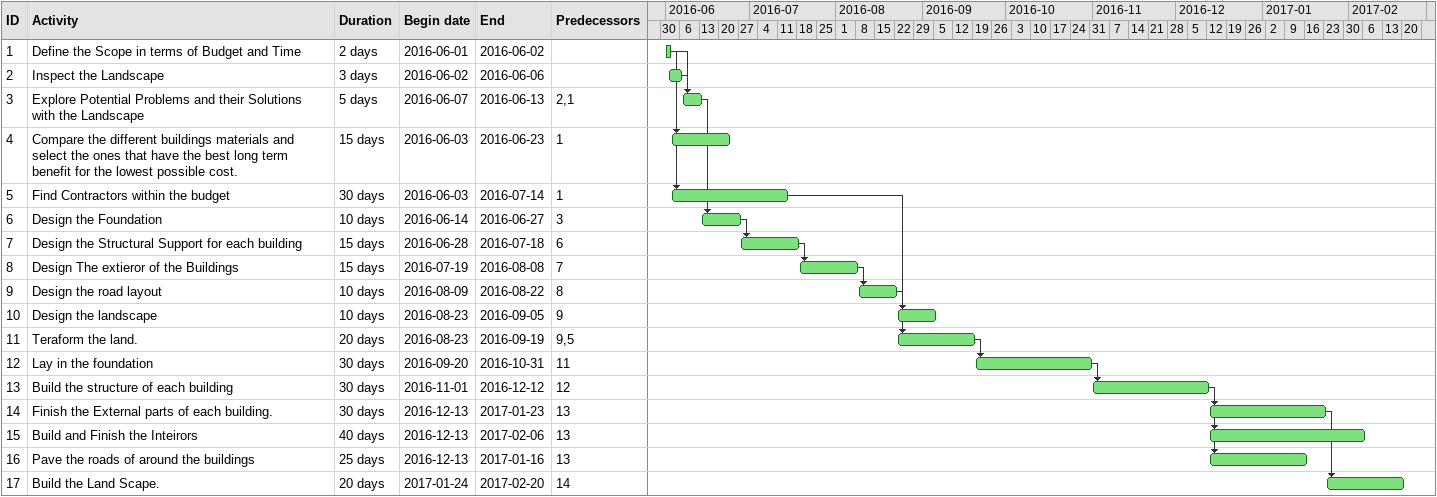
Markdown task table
| ID | Task | Duration | Start | Finish | Predecessors |
|---|---|---|---|---|---|
| 1 | Define the Scope in terms of Budget and Time | 2d | 2016-06-01 | 2016-06-02 |  |
| 2 | Inspect the Landscape | 3d | 2016-06-02 | 2016-06-06 |  |
| 3 | Explore Potential Problems and their Solutions with the Landscape | 5d | 2016-06-07 | 2016-06-13 | 2, 1 |
| 4 | Compare the different buildings materials and select the ones that have the best long term benefit for the lowest possible cost. | 15d | 2016-06-03 | 2016-06-23 | 1 |
| 5 | Find Contractors within the budget | 30d | 2016-06-03 | 2016-07-14 | 1 |
| 6 | Design the Foundation | 10d | 2016-06-14 | 2016-06-27 | 3 |
| 7 | Design the Structural Support for each building | 15d | 2016-06-28 | 2016-07-18 | 6 |
| 8 | Design The extieror of the Buildings | 15d | 2016-07-19 | 2016-08-08 | 7 |
| 9 | Design the road layout | 10d | 2016-08-09 | 2016-08-22 | 8 |
| 10 | Design the landscape | 10d | 2016-08-23 | 2016-09-05 | 9 |
| 11 | Teraform the land. | 20d | 2016-08-23 | 2016-09-19 | 9, 5 |
| 12 | Lay in the foundation | 30d | 2016-09-20 | 2016-10-31 | 11 |
| 13 | Build the structure of each building | 30d | 2016-11-01 | 2016-12-12 | 12 |
| 14 | Finish the External parts of each building. | 30d | 2016-12-13 | 2017-01-23 | 13 |
| 15 | Build and Finish the Inteirors | 40d | 2016-12-13 | 2017-02-06 | 13 |
| 16 | Pave the roads of around the buildings | 25d | 2016-12-13 | 2017-01-16 | 13 |
| 17 | Build the Land Scape. | 20d | 2017-01-24 | 2017-02-20 | 14 |
